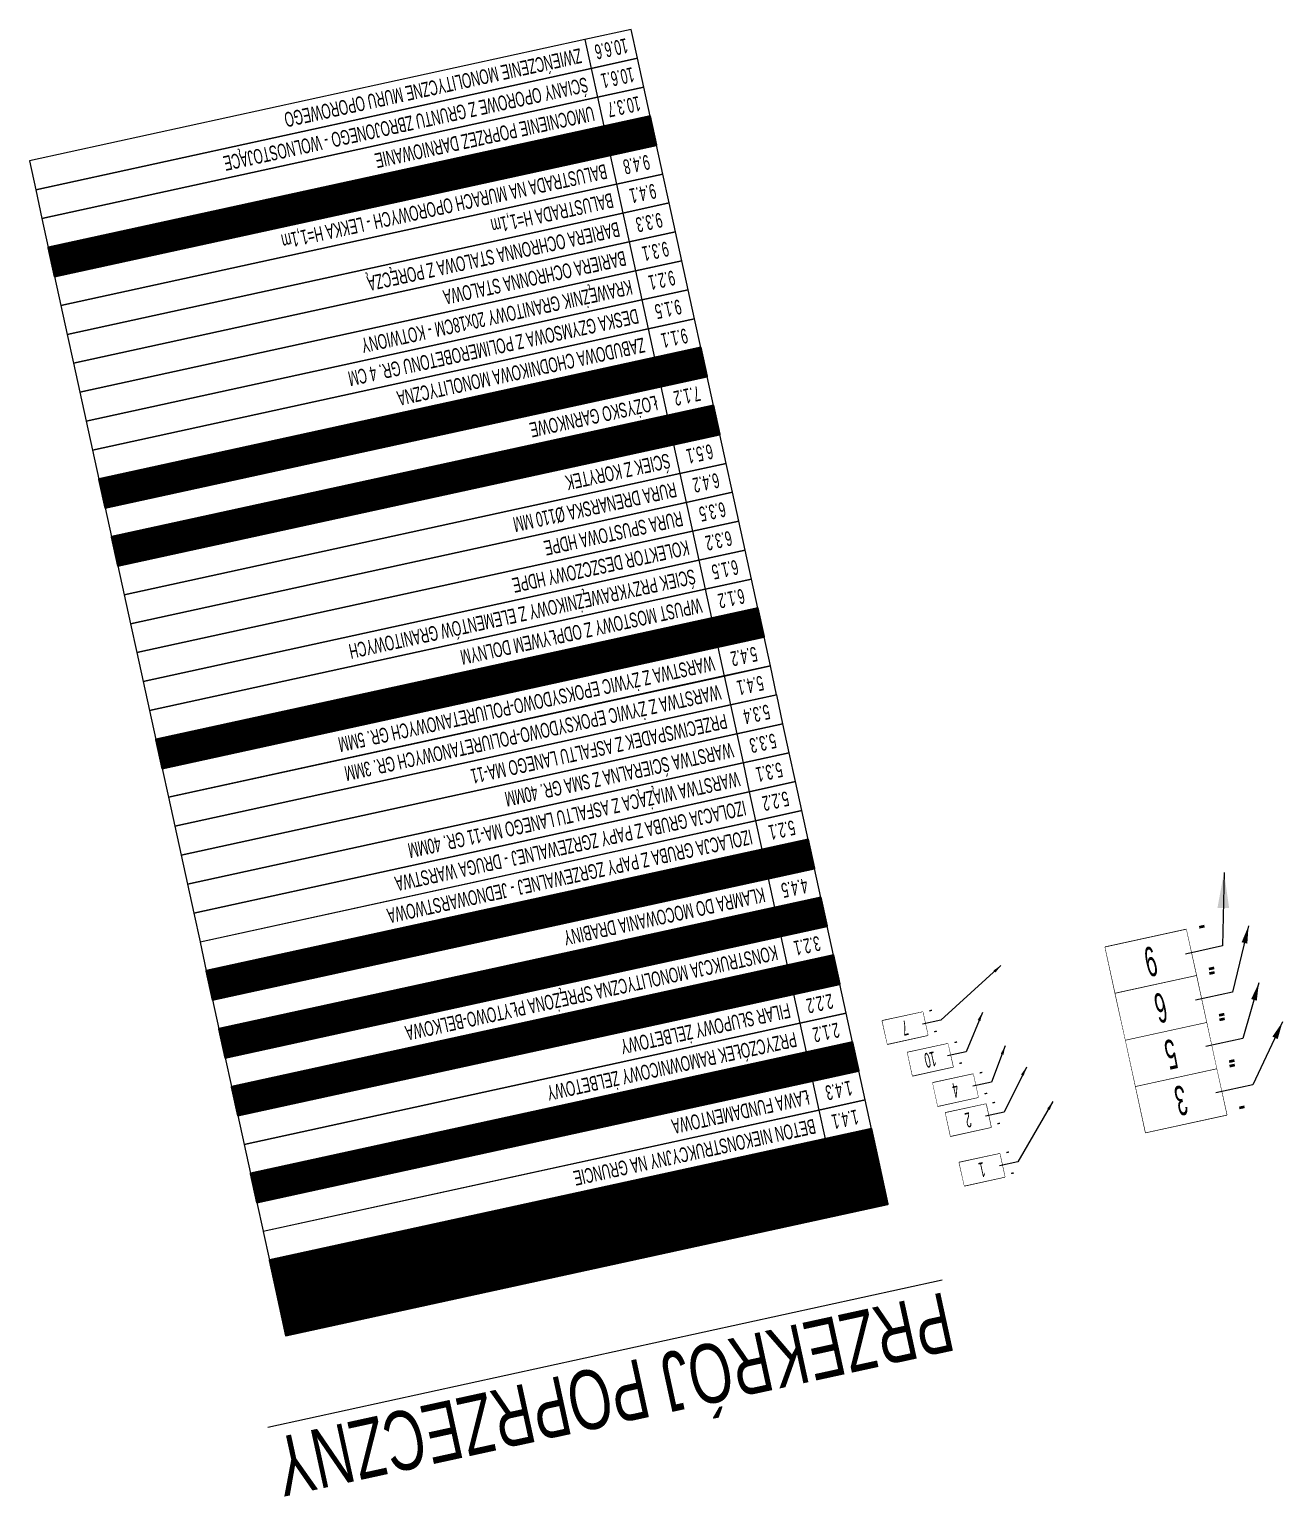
# Model space of a CAD drawing. Header units: metres. Extents: x 8416582 to 8417409, y 5771873 to 5772737.
# Drawn here: x 8416716.25 to 8416726.83, y 5772067.61 to 5772080 of the extents above; entities that cross this region are included whole.
import ezdxf
from ezdxf.enums import TextEntityAlignment as Align

# ---------------------------------------------------------------- set-up
doc = ezdxf.new("R2010")
doc.units = ezdxf.units.M
doc.set_wipeout_variables(frame=1)
for name, color, linetype in [('00RysOpi-T', 2, 'Continuous'), ('AII_M_opisy do legendy', 2, 'Continuous'), ('AII_M_opisy tytuly', 3, 'Continuous')]:
    doc.layers.add(name, color=color, linetype=linetype)
doc.layers.add('AII_M_legenda', color=1, linetype='Continuous', lineweight=25)
doc.styles.add('CDMSTYLE', font='CDMSIMPL.shx', dxfattribs={"width": 0.7, "bigfont": 'CDMBIGPL.shx'})
doc.dimstyles.new('CDM-ME100MM$7', dxfattribs={"dimscale": 0.1, "dimtxt": 2.5, "dimasz": 1.5, "dimexe": 1.5, "dimexo": 5, "dimgap": 0.5, "dimtad": 1, "dimdec": 0, "dimlfac": 1000, "dimrnd": 1, "dimzin": 9, "dimtxsty": 'CDMSTYLE', "dimblk": 'OBLIQUE', "dimcen": 2.5, "dimdle": 1.5, "dimclrd": 9, "dimclre": 9, "dimclrt": 1, "dimadec": 1, "dimazin": 2, "dimtfac": 1, "dimtdec": 0, "dimtix": 1, "dimtmove": 2, "dimatfit": 3, "dimfxl": 1, "dimtvp": 1, "dimtolj": 1, "dimtzin": 0, "dimlwd": 25, "dimlwe": 25, "dimarcsym": 0})
doc.dimstyles.new('CDM-ME200MM$7', dxfattribs={"dimscale": 0.2, "dimtxt": 2.5, "dimasz": 1.5, "dimexe": 1.5, "dimexo": 5, "dimgap": 0.5, "dimtad": 1, "dimdec": 0, "dimlfac": 1000, "dimrnd": 1, "dimzin": 9, "dimtxsty": 'CDMSTYLE', "dimblk": 'OBLIQUE', "dimcen": 2.5, "dimdle": 1.5, "dimclrd": 9, "dimclre": 9, "dimclrt": 1, "dimadec": 1, "dimazin": 2, "dimtfac": 1, "dimtdec": 0, "dimtix": 1, "dimtmove": 2, "dimatfit": 3, "dimfxl": 1, "dimtvp": 1, "dimtolj": 1, "dimtzin": 0, "dimlwd": 25, "dimlwe": 25, "dimarcsym": 0})
doc.dimstyles.new('CDM-ME50MM$7', dxfattribs={"dimscale": 0.05, "dimtxt": 2.5, "dimasz": 1.5, "dimexe": 1.5, "dimexo": 5, "dimgap": 0.5, "dimtad": 1, "dimdec": 0, "dimlfac": 1000, "dimrnd": 1, "dimzin": 9, "dimtxsty": 'CDMSTYLE', "dimblk": 'OBLIQUE', "dimcen": 2.5, "dimdle": 1.5, "dimclrd": 9, "dimclre": 9, "dimclrt": 1, "dimadec": 1, "dimazin": 2, "dimtfac": 1, "dimtdec": 0, "dimtix": 1, "dimtmove": 2, "dimatfit": 3, "dimfxl": 1, "dimtvp": 1, "dimtolj": 1, "dimtzin": 0, "dimlwd": 25, "dimlwe": 25, "dimarcsym": 0})

# ---------------------------------------------------------------- blocks, each defined once
blk = doc.blocks.new('OpiNum01')
at = {"layer": 'AII_M_opisy do legendy', "color": 0, "linetype": 'Continuous'}
blk.add_lwpolyline([(-3.5, -2), (3.5, -2), (3.5, 2), (-3.5, 2)], close=True, dxfattribs=at)
at = {"color": 9, "linetype": 'Continuous', "lineweight": 25, "style": 'CDMSTYLE', "width": 0.7, "flags": 1}
for tag, p in [('NAZWAPOL', (-4.1, -6.8)), ('NAZWAANG', (-4.1, -10.48)), ('SPECYF', (-4.1, -14.15)), ('ID', (-4.1, -17.82)), ('BAZA', (-4.1, -21.5)), ('RYSUNEK', (-4.1, -25.17))]:
    blk.add_attdef(tag, p, '', height=2, dxfattribs=at)
at = {"layer": 'AII_M_opisy do legendy', "linetype": 'Continuous', "lineweight": -2, "style": 'CDMSTYLE', "width": 0.5}
blk.add_attdef('NR', text='', height=2.5, dxfattribs=at).set_placement((0, 0), align=Align.MIDDLE)
at = {"color": 0, "linetype": 'Continuous'}
blk.add_wipeout([(-3.5, -2), (3.5, -2), (3.5, 2), (-3.5, 2)], dxfattribs=at).dxf.layer = 'AII_M_opisy do legendy'
blk = doc.blocks.new('OpiTxt01')
at = {"color": 0, "linetype": 'Continuous', "lineweight": 20, "style": 'CDMSTYLE', "width": 0.7}
blk.add_attdef('TEKST_GORNY', (1, 0.89), '', height=2, dxfattribs=at)
at = {"color": 0, "linetype": 'Continuous', "lineweight": -2, "style": 'CDMSTYLE', "width": 0.7}
blk.add_attdef('TEKST_DOLNY', (1.05, -2.73), '', height=2, dxfattribs=at)
blk = doc.blocks.new('_OBLIQUE')
at = {"color": 0, "linetype": 'ByBlock'}
blk.add_line((-0.5, -0.5), (0.5, 0.5), dxfattribs=at)
blk = doc.blocks.new('OpiLeg02')
at = {"layer": 'AII_M_legenda', "linetype": 'Continuous', "lineweight": 25}
h = blk.add_hatch(dxfattribs=at)
h.set_pattern_fill('ANSI37', color=254, scale=0.04)
h.set_pattern_definition([(45, (-232.66827, -46.22293), (-0.08980256, 0.08980256), []), (135, (-232.66827, -46.22293), (-0.08980256, -0.08980256), [])])
h.paths.add_polyline_path([(0, 0), (104, 0), (104, 8), (0, 8)])
at = {"layer": 'AII_M_legenda', "color": 2, "linetype": 'Continuous', "lineweight": 35}
blk.add_lwpolyline([(0, 0), (104, 0), (104, 8), (0, 8)], close=True, dxfattribs=at)
at = {"layer": 'AII_M_legenda', "color": 3, "linetype": 'Continuous', "lineweight": -2, "style": 'CDMSTYLE', "width": 0.6}
blk.add_attdef('NAGŁÓWEK', text='', height=4, dxfattribs=at).set_placement((4, 4), align=Align.MIDDLE_LEFT)
blk = doc.blocks.new('OpiLeg03')
at = {"layer": 'AII_M_legenda', "linetype": 'Continuous', "lineweight": 25}
h = blk.add_hatch(dxfattribs=at)
h.set_pattern_fill('ANSI37', color=254, scale=0.03)
h.paths.add_polyline_path([(0, -5), (104, -5), (104, 0), (0, 0)])
at = {"layer": 'AII_M_legenda', "color": 0, "linetype": 'Continuous'}
blk.add_line((8, 0), (8, -5), dxfattribs=at)
at = {"layer": 'AII_M_legenda', "color": 2, "linetype": 'Continuous', "lineweight": 35}
blk.add_lwpolyline([(0, -5), (104, -5), (104, 0), (0, 0)], close=True, dxfattribs=at)
at = {"layer": 'AII_M_legenda', "color": 9, "linetype": 'Continuous', "lineweight": 25, "style": 'CDMSTYLE', "width": 0.7, "flags": 1}
for tag, p in [('SPECYF', (-25.64, -4.25)), ('ID', (-14.56, -4.25)), ('BAZA', (-7.93, -4.25))]:
    blk.add_attdef(tag, p, '', height=2, dxfattribs=at)
at = {"layer": 'AII_M_legenda', "color": 1, "linetype": 'Continuous', "lineweight": -2, "style": 'CDMSTYLE', "width": 0.6}
blk.add_attdef('NR', text='', height=2.5, dxfattribs=at).set_placement((4, -2.5), align=Align.MIDDLE)
blk.add_attdef('NAZWAPOL', text='', height=2.5, dxfattribs=at).set_placement((9.17, -2.5), align=Align.MIDDLE_LEFT)
blk = doc.blocks.new('OpiLeg01')
at = {"layer": 'AII_M_legenda', "color": 0, "linetype": 'Continuous'}
blk.add_lwpolyline([(0, -5), (8, -5), (8, 0), (0, 0)], close=True, dxfattribs=at)
blk.add_lwpolyline([(8, -5), (104, -5), (104, 0), (8, 0)], dxfattribs=at)
at = {"layer": 'AII_M_legenda', "color": 9, "linetype": 'Continuous', "lineweight": 25, "style": 'CDMSTYLE', "width": 0.7, "flags": 1}
for tag, p in [('SPECYF', (-25.64, -4.25)), ('ID', (-14.56, -4.25)), ('BAZA', (-7.93, -4.25))]:
    blk.add_attdef(tag, p, '', height=2, dxfattribs=at)
at = {"layer": 'AII_M_legenda', "linetype": 'Continuous', "lineweight": -2, "style": 'CDMSTYLE', "width": 0.6}
blk.add_attdef('NR', text='', height=2.5, dxfattribs=at).set_placement((4, -2.5), align=Align.MIDDLE)
blk.add_attdef('NAZWAPOL', text='', height=2.5, dxfattribs=at).set_placement((9.17, -2.5), align=Align.MIDDLE_LEFT)

msp = doc.modelspace()

# ---------------------------------------------------------------- block references
at = {"layer": '00RysOpi-T', "color": 1, "lineweight": 25, "xscale": 0.05, "yscale": 0.05, "zscale": 0.05, "rotation": 192.3200789447779}
for name, p, values in [('OpiLeg01', (8416721.3857, 5772079.7553), {'NR': '10.6.6', 'NAZWAPOL': 'ZWIEŃCZENIE MONOLITYCZNE MURU OPOROWEGO '}), ('OpiLeg01', (8416721.439, 5772079.5111), {'NR': '10.6.1', 'NAZWAPOL': 'ŚCIANY OPOROWE Z GRUNTU ZBROJONEGO - WOLNOSTOJĄCE'}), ('OpiLeg01', (8416721.4924, 5772079.2668), {'NR': '10.3.7', 'NAZWAPOL': 'UMOCNIENIE POPRZEZ DARNIOWANIE'}), ('OpiLeg03', (8416721.5457, 5772079.0226), {'NR': '10', 'NAZWAPOL': 'INNE ROBOTY MOSTOWE'}), ('OpiLeg01', (8416721.5991, 5772078.7783), {'NR': '9.4.8', 'NAZWAPOL': 'BALUSTRADA NA MURACH OPOROWYCH - LEKKA H=1,1m'}), ('OpiLeg01', (8416721.6524, 5772078.5341), {'NR': '9.4.1', 'NAZWAPOL': 'BALUSTRADA H=1,1m'}), ('OpiLeg01', (8416721.7058, 5772078.2898), {'NR': '9.3.3', 'NAZWAPOL': 'BARIERA OCHRONNA STALOWA Z PORĘCZĄ'}), ('OpiLeg01', (8416721.7591, 5772078.0456), {'NR': '9.3.1', 'NAZWAPOL': 'BARIERA OCHRONNA STALOWA '}), ('OpiLeg01', (8416721.8124, 5772077.8014), {'NR': '9.2.1', 'NAZWAPOL': 'KRAWĘŻNIK GRANITOWY 20x18CM - KOTWIONY'}), ('OpiLeg01', (8416721.8658, 5772077.5571), {'NR': '9.1.5', 'NAZWAPOL': 'DESKA GZYMSOWA Z POLIMEROBETONU GR. 4 CM'}), ('OpiLeg01', (8416721.9191, 5772077.3129), {'NR': '9.1.1', 'NAZWAPOL': 'ZABUDOWA CHODNIKOWA MONOLITYCZNA'}), ('OpiLeg03', (8416721.9725, 5772077.0686), {'NR': '9', 'NAZWAPOL': 'ELEMENTY ZABEZPIECZAJĄCE'}), ('OpiLeg01', (8416722.0258, 5772076.8244), {'NR': '7.1.2', 'NAZWAPOL': 'ŁOŻYSKO GARNKOWE'}), ('OpiLeg03', (8416722.0792, 5772076.5801), {'NR': '7', 'NAZWAPOL': 'ŁOŻYSKA'}), ('OpiLeg01', (8416722.1325, 5772076.3359), {'NR': '6.5.1', 'NAZWAPOL': 'ŚCIEK Z KORYTEK'}), ('OpiLeg01', (8416722.1858, 5772076.0917), {'NR': '6.4.2', 'NAZWAPOL': 'RURA DRENARSKA %%C110 MM'}), ('OpiLeg01', (8416722.2392, 5772075.8474), {'NR': '6.3.5', 'NAZWAPOL': 'RURA SPUSTOWA HDPE'}), ('OpiLeg01', (8416722.2925, 5772075.6032), {'NR': '6.3.2', 'NAZWAPOL': 'KOLEKTOR DESZCZOWY HDPE'}), ('OpiLeg01', (8416722.3459, 5772075.3589), {'NR': '6.1.5', 'NAZWAPOL': 'ŚCIEK PRZYKRAWĘŻNIKOWY Z ELEMENTÓW GRANITOWYCH'}), ('OpiLeg01', (8416722.3992, 5772075.1147), {'NR': '6.1.2', 'NAZWAPOL': 'WPUST MOSTOWY Z ODPŁYWEM DOLNYM'}), ('OpiLeg03', (8416722.4526, 5772074.8704), {'NR': '6', 'NAZWAPOL': 'ODWODNIENIE'}), ('OpiLeg01', (8416722.5059, 5772074.6262), {'NR': '5.4.2', 'NAZWAPOL': 'WARSTWA Z ŻYWIC EPOKSYDOWO-POLIURETANOWYCH GR. 5MM'}), ('OpiLeg01', (8416722.5592, 5772074.382), {'NR': '5.4.1', 'NAZWAPOL': 'WARSTWA Z ŻYWIC EPOKSYDOWO-POLIURETANOWYCH GR. 3MM'}), ('OpiLeg01', (8416722.6126, 5772074.1377), {'NR': '5.3.4', 'NAZWAPOL': 'PRZECIWSPADEK Z ASFALTU LANEGO MA-11'}), ('OpiLeg01', (8416722.6659, 5772073.8935), {'NR': '5.3.3', 'NAZWAPOL': 'WARSTWA ŚCIERALNA Z SMA GR. 40MM'}), ('OpiLeg01', (8416722.7193, 5772073.6492), {'NR': '5.3.1', 'NAZWAPOL': 'WARSTWA WIĄŻĄCA Z ASFALTU LANEGO MA-11 GR. 40MM'}), ('OpiLeg01', (8416722.7726, 5772073.405), {'NR': '5.2.2', 'NAZWAPOL': 'IZOLACJA GRUBA Z PAPY ZGRZEWALNEJ - DRUGA WARSTWA'}), ('OpiLeg01', (8416722.826, 5772073.1607), {'NR': '5.2.1', 'NAZWAPOL': 'IZOLACJA GRUBA Z PAPY ZGRZEWALNEJ - JEDNOWARSTWOWA'}), ('OpiLeg03', (8416722.8793, 5772072.9165), {'NR': '5', 'NAZWAPOL': 'IZOLACJE I NAWIERZCHNIE'}), ('OpiLeg01', (8416722.9326, 5772072.6723), {'NR': '4.4.5', 'NAZWAPOL': 'KLAMRA DO MOCOWANIA DRABINY'}), ('OpiLeg03', (8416722.986, 5772072.428), {'NR': '4', 'NAZWAPOL': 'KONSTRUKCJE STALOWE'}), ('OpiLeg01', (8416723.0393, 5772072.1838), {'NR': '3.2.1', 'NAZWAPOL': 'KONSTRUKCJA MONOLITYCZNA SPRĘŻONA PŁYTOWO-BELKOWA'}), ('OpiLeg03', (8416723.0927, 5772071.9395), {'NR': '3', 'NAZWAPOL': 'KONSTRUKCJE BETONOWE'}), ('OpiLeg01', (8416723.146, 5772071.6953), {'NR': '2.2.2', 'NAZWAPOL': 'FILAR SŁUPOWY ŻELBETOWY'}), ('OpiLeg01', (8416723.1994, 5772071.451), {'NR': '2.1.2', 'NAZWAPOL': 'PRZYCZÓŁEK RAMOWNICOWY ŻELBETOWY'}), ('OpiLeg03', (8416723.2527, 5772071.2068), {'NR': '2', 'NAZWAPOL': 'PODPORY'}), ('OpiLeg01', (8416723.3061, 5772070.9626), {'NR': '1.4.3', 'NAZWAPOL': 'ŁAWA FUNDAMENTOWA'}), ('OpiLeg01', (8416723.3594, 5772070.7183), {'NR': '1.4.1', 'NAZWAPOL': 'BETON NIEKONSTRUKCYJNY NA GRUNCIE'}), ('OpiLeg03', (8416723.4127, 5772070.4741), {'NR': '1', 'NAZWAPOL': 'FUNDAMENTOWANIE'}), ('OpiLeg02', (8416723.4127, 5772070.4741), {'NAGŁÓWEK': 'LEGENDA'})]:
    msp.add_blockref(name, p, dxfattribs=at).add_auto_attribs(values)
at = {"layer": '00RysOpi-T', "color": 1, "linetype": 'Continuous', "lineweight": 0}
for p, xscale, yscale, zscale, rotation, values in [((8416725.7167, 5772072.13), 0.09999999999999996, 0.09999999999999996, 0.09999999999999996, 192.3200789301079, {'NR': '9'}), ((8416725.9727, 5772070.9577), 0.09999999999999996, 0.09999999999999996, 0.09999999999999996, 192.3200789301079, {'NR': '3'}), ((8416724.1763, 5772070.7923), 0.05, 0.05, 0.05, 192.3200789173011, {'NR': '2'}), ((8416724.2927, 5772070.3729), 0.05, 0.05, 0.05, 192.3200797528008, {'NR': '1'})]:
    msp.add_blockref('OpiNum01', p, dxfattribs=dict(at, xscale=xscale, yscale=yscale, zscale=zscale, rotation=rotation)).add_auto_attribs(values)

# ---------------------------------------------------------------- texts
at = {"layer": 'AII_M_opisy tytuly', "color": 3, "linetype": 'Continuous', "lineweight": 0, "style": 'CDMSTYLE', "width": 0.7}
msp.add_text('%%UPRZEKRÓJ POPRZECZNY', height=0.5, rotation=192.32008, dxfattribs=at).set_placement((8416721.1854, 5772068.4769), align=Align.MIDDLE_CENTER)

# ---------------------------------------------------------------- next in the draw order: block references
at = {"layer": '00RysOpi-T', "color": 1, "linetype": 'Continuous', "lineweight": 0, "xscale": 0.04999999999999998, "yscale": 0.04999999999999998, "zscale": 0.04999999999999998, "rotation": 192.3200790344093}
msp.add_blockref('OpiNum01', (8416724.0684, 5772071.0453), dxfattribs=at).add_auto_attribs({'NR': '4'})
at = {"layer": 'Defpoints', "color": 250, "linetype": 'Continuous', "lineweight": 0}
for p, xscale, yscale, zscale, rotation in [((8416726.3224, 5772072.2623), 0.09999999999999996, 0.09999999999999996, 0.09999999999999996, 192.3200789301079), ((8416726.5784, 5772071.09), 0.09999999999999996, 0.09999999999999996, 0.09999999999999996, 192.3200789301079), ((8416724.4792, 5772070.8584), 0.05, 0.05, 0.05, 192.3200789173012), ((8416724.5956, 5772070.439), 0.05, 0.05, 0.05, 192.3200797528008)]:
    msp.add_blockref('OpiTxt01', p, dxfattribs=dict(at, xscale=xscale, yscale=yscale, zscale=zscale, rotation=rotation)).add_auto_attribs({'TEKST_GORNY': '-', 'TEKST_DOLNY': '-'})

# ---------------------------------------------------------------- next in the draw order: leaders
at = {"layer": '00RysOpi-T', "color": 9, "linetype": 'Continuous', "lineweight": 0}
for points, dimstyle in [([(8416726.3347, 5772072.8827), (8416726.3224, 5772072.2623), (8416726.0098, 5772072.194)], 'CDM-ME200MM$7'), ([(8416726.8295, 5772071.6221), (8416726.5784, 5772071.09), (8416726.2658, 5772071.0217)], 'CDM-ME100MM$7'), ([(8416724.6664, 5772071.2388), (8416724.4792, 5772070.8584), (8416724.3229, 5772070.8243)], 'CDM-ME50MM$7'), ([(8416724.8906, 5772070.948), (8416724.5956, 5772070.439), (8416724.4393, 5772070.4049)], 'CDM-ME50MM$7')]:
    msp.add_leader(points, dimstyle=dimstyle, dxfattribs=at)

# ---------------------------------------------------------------- next in the draw order: block references
at = {"layer": '00RysOpi-T', "color": 1, "linetype": 'Continuous', "lineweight": 0}
for p, xscale, yscale, zscale, rotation, values in [((8416725.8874, 5772071.3485), 0.09999999999999996, 0.09999999999999996, 0.09999999999999996, 192.3200789301079, {'NR': '5'}), ((8416723.8553, 5772071.302), 0.05000000000000002, 0.05000000000000002, 0.05000000000000002, 192.3200799823098, {'NR': '10'})]:
    msp.add_blockref('OpiNum01', p, dxfattribs=dict(at, xscale=xscale, yscale=yscale, zscale=zscale, rotation=rotation)).add_auto_attribs(values)
at = {"layer": 'Defpoints', "color": 250, "linetype": 'Continuous', "lineweight": 0, "xscale": 0.05, "yscale": 0.05, "zscale": 0.05, "rotation": 192.3200790344093}
msp.add_blockref('OpiTxt01', (8416724.3712, 5772071.1114), dxfattribs=at).add_auto_attribs({'TEKST_GORNY': '-', 'TEKST_DOLNY': '-'})

# ---------------------------------------------------------------- next in the draw order: leaders
at = {"layer": '00RysOpi-T', "color": 9, "linetype": 'Continuous', "lineweight": 0}
msp.add_leader([(8416724.4886, 5772071.4184), (8416724.3712, 5772071.1114), (8416724.2149, 5772071.0773)], dimstyle='CDM-ME50MM$7', dxfattribs=at)

# ---------------------------------------------------------------- next in the draw order: block references
at = {"layer": '00RysOpi-T', "color": 1, "linetype": 'Continuous', "lineweight": 0, "xscale": 0.05, "yscale": 0.05, "zscale": 0.05, "rotation": 192.3200813836614}
msp.add_blockref('OpiNum01', (8416723.6431, 5772071.5693), dxfattribs=at).add_auto_attribs({'NR': '7'})
at = {"layer": 'Defpoints', "color": 250, "linetype": 'Continuous', "lineweight": 0}
for p, xscale, yscale, zscale, rotation in [((8416726.4931, 5772071.4807), 0.09999999999999996, 0.09999999999999996, 0.09999999999999996, 192.3200789301079), ((8416724.1582, 5772071.3681), 0.05, 0.05, 0.05, 192.3200799823098)]:
    msp.add_blockref('OpiTxt01', p, dxfattribs=dict(at, xscale=xscale, yscale=yscale, zscale=zscale, rotation=rotation)).add_auto_attribs({'TEKST_GORNY': '-', 'TEKST_DOLNY': '-'})

# ---------------------------------------------------------------- next in the draw order: leaders
at = {"layer": '00RysOpi-T', "color": 9, "linetype": 'Continuous', "lineweight": 0}
for points, dimstyle in [([(8416726.6291, 5772071.951), (8416726.4931, 5772071.4807), (8416726.1805, 5772071.4125)], 'CDM-ME100MM$7'), ([(8416724.2955, 5772071.7014), (8416724.1582, 5772071.3681), (8416724.0019, 5772071.334)], 'CDM-ME50MM$7')]:
    msp.add_leader(points, dimstyle=dimstyle, dxfattribs=at)

# ---------------------------------------------------------------- next in the draw order: block references
at = {"layer": '00RysOpi-T', "color": 1, "linetype": 'Continuous', "lineweight": 0, "xscale": 0.09999999999999996, "yscale": 0.09999999999999996, "zscale": 0.09999999999999996, "rotation": 192.3200789301079}
msp.add_blockref('OpiNum01', (8416725.802, 5772071.7392), dxfattribs=at).add_auto_attribs({'NR': '6'})
at = {"layer": 'Defpoints', "color": 250, "linetype": 'Continuous', "lineweight": 0, "xscale": 0.05000000000000001, "yscale": 0.05000000000000001, "zscale": 0.05000000000000001, "rotation": 192.3200813836614}
msp.add_blockref('OpiTxt01', (8416723.9459, 5772071.6355), dxfattribs=at).add_auto_attribs({'TEKST_GORNY': '-', 'TEKST_DOLNY': '-'})

# ---------------------------------------------------------------- next in the draw order: leaders
at = {"layer": '00RysOpi-T', "color": 9, "linetype": 'Continuous', "lineweight": 0}
msp.add_leader([(8416724.4525, 5772072.0968), (8416723.9459, 5772071.6355), (8416723.7896, 5772071.6014)], dimstyle='CDM-ME50MM$7', dxfattribs=at)

# ---------------------------------------------------------------- next in the draw order: block references
at = {"layer": 'Defpoints', "color": 250, "linetype": 'Continuous', "lineweight": 0, "xscale": 0.09999999999999996, "yscale": 0.09999999999999996, "zscale": 0.09999999999999996, "rotation": 192.3200789301079}
msp.add_blockref('OpiTxt01', (8416726.4077, 5772071.8715), dxfattribs=at).add_auto_attribs({'TEKST_GORNY': '-', 'TEKST_DOLNY': '-'})

# ---------------------------------------------------------------- next in the draw order: leaders
at = {"layer": '00RysOpi-T', "color": 9, "linetype": 'Continuous', "lineweight": 0}
msp.add_leader([(8416726.5422, 5772072.4333), (8416726.4077, 5772071.8715), (8416726.0951, 5772071.8033)], dimstyle='CDM-ME100MM$7', dxfattribs=at)

doc.saveas('drawing.dxf')
